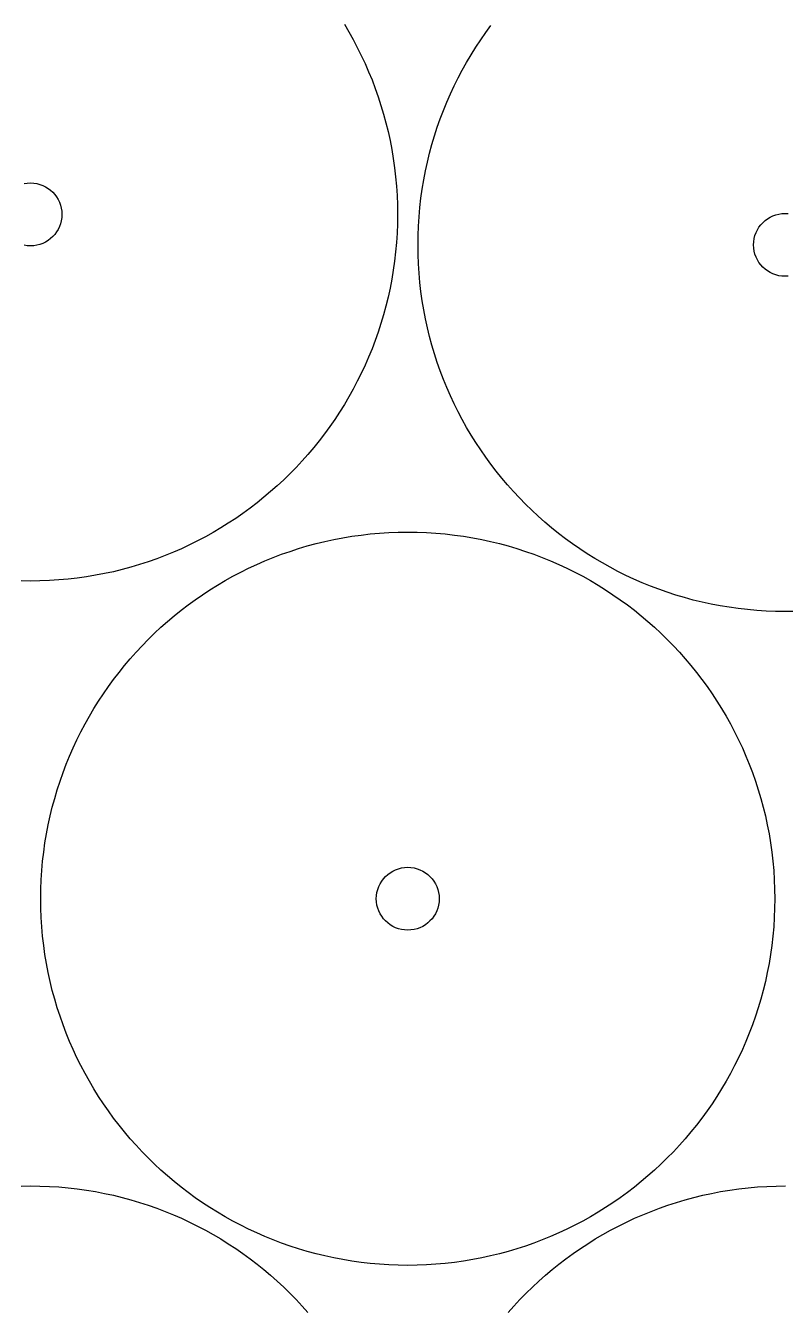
# Model space of a CAD drawing. Extents: x 443 to 1024, y 36 to 674.
# Drawn here: x 805.8 to 878.2, y 157.8 to 280.3 of the extents above; entities that cross this region are included whole.
import ezdxf

# ---------------------------------------------------------------- set-up
doc = ezdxf.new("R2010")
doc.units = 0
doc.layers.get('0').update_dxf_attribs({"linetype": 'CONTINUOUS'})

msp = doc.modelspace()

# ---------------------------------------------------------------- linework, layer by layer
at = {"color": 4}
for p, q in [((836.187707, 280.478412), (836.617668, 279.751132)), ((836.617668, 279.751132), (837.030447, 279.012717)), ((849.191015, 278.988233), (849.670871, 279.68046)), ((849.670871, 279.68046), (850.166809, 280.360453)), ((837.030447, 279.012717), (837.42577, 278.263442)), ((837.42577, 278.263442), (837.803361, 277.503582)), ((848.280649, 277.568176), (848.727516, 278.284047)), ((848.727516, 278.284047), (849.191015, 278.988233)), ((837.803361, 277.503582), (838.162947, 276.733412)), ((847.850688, 276.840896), (848.280649, 277.568176)), ((838.162947, 276.733412), (838.504252, 275.953207)), ((838.504252, 275.953207), (838.827001, 275.163241)), ((847.042586, 275.353206), (847.437909, 276.102481)), ((847.437909, 276.102481), (847.850688, 276.840896)), ((838.827001, 275.163241), (839.130919, 274.36379)), ((846.305409, 273.823176), (846.664994, 274.593346)), ((846.664994, 274.593346), (847.042586, 275.353206)), ((839.130919, 274.36379), (839.415733, 273.555128)), ((839.415733, 273.555128), (839.681165, 272.73753)), ((845.964104, 273.04297), (846.305409, 273.823176)), ((839.681165, 272.73753), (839.926943, 271.911271)), ((845.337436, 271.453553), (845.641355, 272.253005)), ((845.641355, 272.253005), (845.964104, 273.04297)), ((839.926943, 271.911271), (840.152791, 271.076625)), ((840.152791, 271.076625), (840.358433, 270.233869)), ((845.052623, 270.644891), (845.337436, 271.453553)), ((840.358433, 270.233869), (840.543597, 269.383276)), ((844.541413, 269.001034), (844.78719, 269.827293)), ((844.78719, 269.827293), (845.052623, 270.644891)), ((840.543597, 269.383276), (840.708005, 268.525121)), ((840.708005, 268.525121), (840.851384, 267.65968)), ((844.315565, 268.166389), (844.541413, 269.001034)), ((840.851384, 267.65968), (840.973459, 266.787227)), ((843.924759, 266.47304), (844.109922, 267.323633)), ((844.109922, 267.323633), (844.315565, 268.166389)), ((840.973459, 266.787227), (841.073955, 265.908037)), ((841.073955, 265.908037), (841.152597, 265.022384)), ((843.760351, 265.614885), (843.924759, 266.47304)), ((841.152597, 265.022384), (841.20911, 264.130544)), ((843.494896, 263.876991), (843.616971, 264.749444)), ((843.616971, 264.749444), (843.760351, 265.614885)), ((841.20911, 264.130544), (841.243219, 263.232792)), ((843.394401, 262.9978), (843.494896, 263.876991)), ((841.243219, 263.232792), (841.25465, 262.329402)), ((841.25465, 262.329402), (841.243219, 261.426012)), ((843.315759, 262.112148), (843.394401, 262.9978)), ((841.243219, 261.426012), (841.20911, 260.52826)), ((843.225136, 260.322556), (843.259246, 261.220308)), ((843.259246, 261.220308), (843.315759, 262.112148)), ((841.20911, 260.52826), (841.152597, 259.63642)), ((843.213705, 259.419166), (843.225136, 260.322556)), ((841.073955, 258.750767), (840.973459, 257.871577)), ((841.152597, 259.63642), (841.073955, 258.750767)), ((843.225136, 258.515776), (843.213705, 259.419166)), ((840.973459, 257.871577), (840.851384, 256.999124)), ((843.259246, 257.618023), (843.225136, 258.515776)), ((843.315759, 256.726184), (843.259246, 257.618023)), ((840.708005, 256.133683), (840.543597, 255.275528)), ((840.851384, 256.999124), (840.708005, 256.133683)), ((843.394401, 255.840531), (843.315759, 256.726184)), ((840.543597, 255.275528), (840.358433, 254.424935)), ((843.494896, 254.961341), (843.394401, 255.840531)), ((843.616971, 254.088888), (843.494896, 254.961341)), ((840.358433, 254.424935), (840.152791, 253.582179)), ((843.760351, 253.223446), (843.616971, 254.088888)), ((839.926943, 252.747533), (839.681165, 251.921274)), ((840.152791, 253.582179), (839.926943, 252.747533)), ((843.924759, 252.365292), (843.760351, 253.223446)), ((839.681165, 251.921274), (839.415733, 251.103676)), ((844.109922, 251.514699), (843.924759, 252.365292)), ((844.315565, 250.671942), (844.109922, 251.514699)), ((839.130919, 250.295014), (838.827001, 249.495563)), ((839.415733, 251.103676), (839.130919, 250.295014)), ((844.541413, 249.837297), (844.315565, 250.671942)), ((838.827001, 249.495563), (838.504252, 248.705597)), ((844.78719, 249.011038), (844.541413, 249.837297)), ((845.052623, 248.19344), (844.78719, 249.011038)), ((838.162947, 247.925392), (837.803361, 247.155222)), ((838.504252, 248.705597), (838.162947, 247.925392)), ((845.337436, 247.384778), (845.052623, 248.19344)), ((837.42577, 246.395362), (837.030447, 245.646087)), ((837.803361, 247.155222), (837.42577, 246.395362)), ((845.641355, 246.585327), (845.337436, 247.384778)), ((845.964104, 245.795361), (845.641355, 246.585327)), ((837.030447, 245.646087), (836.617668, 244.907672)), ((846.305409, 245.015156), (845.964104, 245.795361)), ((836.187707, 244.180392), (835.74084, 243.464521)), ((836.617668, 244.907672), (836.187707, 244.180392)), ((846.664994, 244.244986), (846.305409, 245.015156)), ((847.042586, 243.485126), (846.664994, 244.244986)), ((835.277341, 242.760335), (834.797485, 242.068108)), ((835.74084, 243.464521), (835.277341, 242.760335)), ((847.437909, 242.735851), (847.042586, 243.485126)), ((847.850688, 241.997436), (847.437909, 242.735851)), ((834.797485, 242.068108), (834.301547, 241.388114)), ((848.280649, 241.270156), (847.850688, 241.997436)), ((833.789802, 240.72063), (833.262524, 240.06593)), ((834.301547, 241.388114), (833.789802, 240.72063)), ((848.727516, 240.554285), (848.280649, 241.270156)), ((849.191015, 239.850098), (848.727516, 240.554285)), ((832.719989, 239.424289), (832.162472, 238.795981)), ((833.262524, 240.06593), (832.719989, 239.424289)), ((849.670871, 239.157871), (849.191015, 239.850098)), ((850.166809, 238.477878), (849.670871, 239.157871)), ((831.590246, 238.181281), (831.003588, 237.580465)), ((832.162472, 238.795981), (831.590246, 238.181281)), ((850.678554, 237.810394), (850.166809, 238.477878)), ((851.205832, 237.155694), (850.678554, 237.810394)), ((830.402771, 236.993806), (829.788072, 236.421581)), ((831.003588, 237.580465), (830.402771, 236.993806)), ((851.748366, 236.514052), (851.205832, 237.155694)), ((852.305884, 235.885744), (851.748366, 236.514052)), ((828.518122, 235.321528), (827.863422, 234.794251)), ((829.159764, 235.864063), (828.518122, 235.321528)), ((829.788072, 236.421581), (829.159764, 235.864063)), ((852.87811, 235.271045), (852.305884, 235.885744)), ((853.464768, 234.670228), (852.87811, 235.271045)), ((827.195938, 234.282505), (826.515945, 233.786567)), ((827.863422, 234.794251), (827.195938, 234.282505)), ((854.065584, 234.08357), (853.464768, 234.670228)), ((854.680284, 233.511345), (854.065584, 234.08357)), ((825.119531, 232.843213), (824.40366, 232.396345)), ((825.823718, 233.306712), (825.119531, 232.843213)), ((826.515945, 233.786567), (825.823718, 233.306712)), ((855.308592, 232.953827), (854.680284, 233.511345)), ((855.950234, 232.411292), (855.308592, 232.953827)), ((823.67638, 231.966385), (822.937965, 231.553606)), ((824.40366, 232.396345), (823.67638, 231.966385)), ((836.038458, 231.458347), (836.9039, 231.601727)), ((836.9039, 231.601727), (837.776353, 231.723802)), ((837.776353, 231.723802), (838.655543, 231.824297)), ((838.655543, 231.824297), (839.541196, 231.902939)), ((839.541196, 231.902939), (840.433036, 231.959452)), ((840.433036, 231.959452), (841.330788, 231.993562)), ((841.330788, 231.993562), (842.234178, 232.004993)), ((842.234178, 232.004993), (843.137568, 231.993562)), ((843.137568, 231.993562), (844.03532, 231.959452)), ((844.03532, 231.959452), (844.92716, 231.902939)), ((844.92716, 231.902939), (845.812812, 231.824297)), ((845.812812, 231.824297), (846.692003, 231.723802)), ((846.692003, 231.723802), (847.564456, 231.601727)), ((847.564456, 231.601727), (848.429897, 231.458347)), ((856.604934, 231.884014), (855.950234, 232.411292)), ((857.272418, 231.372269), (856.604934, 231.884014)), ((820.65866, 230.421105), (819.878455, 230.0798)), ((821.42883, 230.780691), (820.65866, 230.421105)), ((822.18869, 231.158283), (821.42883, 230.780691)), ((822.937965, 231.553606), (822.18869, 231.158283)), ((831.008452, 230.166075), (831.82605, 230.431508)), ((831.82605, 230.431508), (832.652309, 230.677285)), ((832.652309, 230.677285), (833.486954, 230.903133)), ((833.486954, 230.903133), (834.329711, 231.108776)), ((834.329711, 231.108776), (835.180304, 231.293939)), ((835.180304, 231.293939), (836.038458, 231.458347)), ((848.429897, 231.458347), (849.288052, 231.293939)), ((849.288052, 231.293939), (850.138645, 231.108776)), ((850.138645, 231.108776), (850.981401, 230.903133)), ((850.981401, 230.903133), (851.816046, 230.677285)), ((851.816046, 230.677285), (852.642305, 230.431508)), ((852.642305, 230.431508), (853.459903, 230.166075)), ((857.952411, 230.876331), (857.272418, 231.372269)), ((858.644638, 230.396475), (857.952411, 230.876331)), ((859.348824, 229.932976), (858.644638, 230.396475)), ((817.480376, 229.16832), (816.662778, 228.902887)), ((818.289038, 229.453133), (817.480376, 229.16832)), ((819.088489, 229.757051), (818.289038, 229.453133)), ((819.878455, 230.0798), (819.088489, 229.757051)), ((827.830168, 228.913289), (828.610373, 229.254594)), ((828.610373, 229.254594), (829.400339, 229.577343)), ((829.400339, 229.577343), (830.19979, 229.881262)), ((830.19979, 229.881262), (831.008452, 230.166075)), ((853.459903, 230.166075), (854.268565, 229.881262)), ((854.268565, 229.881262), (855.068017, 229.577343)), ((855.068017, 229.577343), (855.857983, 229.254594)), ((855.857983, 229.254594), (856.638188, 228.913289)), ((860.064695, 229.486109), (859.348824, 229.932976)), ((860.791976, 229.056148), (860.064695, 229.486109)), ((813.308524, 228.040456), (812.45037, 227.876047)), ((814.159117, 228.225619), (813.308524, 228.040456)), ((815.001874, 228.431262), (814.159117, 228.225619)), ((815.836519, 228.657109), (815.001874, 228.431262)), ((816.662778, 228.902887), (815.836519, 228.657109)), ((825.550863, 227.780789), (826.300138, 228.176112)), ((826.300138, 228.176112), (827.059998, 228.553704)), ((827.059998, 228.553704), (827.830168, 228.913289)), ((856.638188, 228.913289), (857.408358, 228.553704)), ((857.408358, 228.553704), (858.168218, 228.176112)), ((858.168218, 228.176112), (858.917493, 227.780789)), ((861.530391, 228.643369), (860.791976, 229.056148)), ((862.279665, 228.248046), (861.530391, 228.643369)), ((863.039525, 227.870455), (862.279665, 228.248046)), ((806.25465, 227.329402), (805.35126, 227.340833)), ((807.15804, 227.340833), (806.25465, 227.329402)), ((808.055793, 227.374942), (807.15804, 227.340833)), ((808.947632, 227.431455), (808.055793, 227.374942)), ((809.833285, 227.510097), (808.947632, 227.431455)), ((810.712475, 227.610593), (809.833285, 227.510097)), ((811.584928, 227.732668), (810.712475, 227.610593)), ((812.45037, 227.876047), (811.584928, 227.732668)), ((823.369297, 226.491182), (824.085168, 226.938049)), ((824.085168, 226.938049), (824.812448, 227.36801)), ((824.812448, 227.36801), (825.550863, 227.780789)), ((858.917493, 227.780789), (859.655908, 227.36801)), ((859.655908, 227.36801), (860.383188, 226.938049)), ((860.383188, 226.938049), (861.099059, 226.491182)), ((863.809695, 227.510869), (863.039525, 227.870455)), ((864.589901, 227.169564), (863.809695, 227.510869)), ((865.379866, 226.846815), (864.589901, 227.169564)), ((866.179318, 226.542897), (865.379866, 226.846815)), ((821.29289, 225.051889), (821.972883, 225.547827)), ((821.972883, 225.547827), (822.66511, 226.027683)), ((822.66511, 226.027683), (823.369297, 226.491182)), ((861.099059, 226.491182), (861.803245, 226.027683)), ((861.803245, 226.027683), (862.495472, 225.547827)), ((862.495472, 225.547827), (863.175465, 225.051889)), ((866.98798, 226.258084), (866.179318, 226.542897)), ((867.805578, 225.992651), (866.98798, 226.258084)), ((868.631837, 225.746873), (867.805578, 225.992651)), ((869.466482, 225.521025), (868.631837, 225.746873)), ((870.309238, 225.315383), (869.466482, 225.521025)), ((819.970706, 224.012866), (820.625406, 224.540144)), ((820.625406, 224.540144), (821.29289, 225.051889)), ((863.175465, 225.051889), (863.842949, 224.540144)), ((863.842949, 224.540144), (864.49765, 224.012866)), ((871.159831, 225.13022), (870.309238, 225.315383)), ((872.017986, 224.965811), (871.159831, 225.13022)), ((872.883427, 224.822432), (872.017986, 224.965811)), ((873.75588, 224.700357), (872.883427, 224.822432)), ((874.635071, 224.599861), (873.75588, 224.700357)), ((875.520723, 224.521219), (874.635071, 224.599861)), ((876.412563, 224.464706), (875.520723, 224.521219)), ((877.310315, 224.430597), (876.412563, 224.464706)), ((878.213705, 224.419166), (877.310315, 224.430597)), ((879.117095, 224.430597), (878.213705, 224.419166)), ((818.700756, 222.912814), (819.329064, 223.470331)), ((819.329064, 223.470331), (819.970706, 224.012866)), ((864.49765, 224.012866), (865.139291, 223.470331)), ((865.139291, 223.470331), (865.767599, 222.912814)), ((817.48524, 221.75393), (818.086057, 222.340588)), ((818.086057, 222.340588), (818.700756, 222.912814)), ((865.767599, 222.912814), (866.382299, 222.340588)), ((866.382299, 222.340588), (866.983115, 221.75393)), ((816.326357, 220.538414), (816.898582, 221.153114)), ((816.898582, 221.153114), (817.48524, 221.75393)), ((866.983115, 221.75393), (867.569774, 221.153114)), ((867.569774, 221.153114), (868.141999, 220.538414)), ((815.226304, 219.268464), (815.768839, 219.910106)), ((815.768839, 219.910106), (816.326357, 220.538414)), ((868.141999, 220.538414), (868.699517, 219.910106)), ((868.699517, 219.910106), (869.242052, 219.268464)), ((814.187281, 217.94628), (814.699026, 218.613764)), ((814.699026, 218.613764), (815.226304, 219.268464)), ((869.242052, 219.268464), (869.769329, 218.613764)), ((869.769329, 218.613764), (870.281074, 217.94628)), ((813.211487, 216.57406), (813.691343, 217.266287)), ((813.691343, 217.266287), (814.187281, 217.94628)), ((870.281074, 217.94628), (870.777012, 217.266287)), ((870.777012, 217.266287), (871.256868, 216.57406)), ((812.301121, 215.154003), (812.747988, 215.869874)), ((812.747988, 215.869874), (813.211487, 216.57406)), ((871.256868, 216.57406), (871.720367, 215.869874)), ((871.720367, 215.869874), (872.167235, 215.154003)), ((811.871161, 214.426722), (812.301121, 215.154003)), ((872.167235, 215.154003), (872.597195, 214.426722)), ((811.063058, 212.939032), (811.458381, 213.688307)), ((811.458381, 213.688307), (811.871161, 214.426722)), ((872.597195, 214.426722), (873.009974, 213.688307)), ((873.009974, 213.688307), (873.405297, 212.939032)), ((810.325881, 211.409003), (810.685467, 212.179173)), ((810.685467, 212.179173), (811.063058, 212.939032)), ((873.405297, 212.939032), (873.782889, 212.179173)), ((873.782889, 212.179173), (874.142475, 211.409003)), ((809.984576, 210.628797), (810.325881, 211.409003)), ((874.142475, 211.409003), (874.483779, 210.628797)), ((809.357909, 209.03938), (809.661827, 209.838831)), ((809.661827, 209.838831), (809.984576, 210.628797)), ((874.483779, 210.628797), (874.806528, 209.838831)), ((874.806528, 209.838831), (875.110447, 209.03938)), ((809.073096, 208.230718), (809.357909, 209.03938)), ((875.110447, 209.03938), (875.39526, 208.230718)), ((808.561885, 206.586861), (808.807663, 207.41312)), ((808.807663, 207.41312), (809.073096, 208.230718)), ((875.39526, 208.230718), (875.660693, 207.41312)), ((875.660693, 207.41312), (875.906471, 206.586861)), ((808.336038, 205.752216), (808.561885, 206.586861)), ((875.906471, 206.586861), (876.132318, 205.752216)), ((807.945232, 204.058867), (808.130395, 204.90946)), ((808.130395, 204.90946), (808.336038, 205.752216)), ((876.132318, 205.752216), (876.337961, 204.90946)), ((876.337961, 204.90946), (876.523124, 204.058867)), ((807.780823, 203.200712), (807.945232, 204.058867)), ((876.523124, 204.058867), (876.687533, 203.200712)), ((807.515369, 201.462817), (807.637444, 202.335271)), ((807.637444, 202.335271), (807.780823, 203.200712)), ((876.687533, 203.200712), (876.830912, 202.335271)), ((876.830912, 202.335271), (876.952987, 201.462817)), ((807.414873, 200.583627), (807.515369, 201.462817)), ((876.952987, 201.462817), (877.053483, 200.583627)), ((807.336231, 199.697975), (807.414873, 200.583627)), ((877.053483, 200.583627), (877.132125, 199.697975)), ((807.245609, 197.908383), (807.279718, 198.806135)), ((807.279718, 198.806135), (807.336231, 199.697975)), ((877.132125, 199.697975), (877.188638, 198.806135)), ((877.188638, 198.806135), (877.222747, 197.908383)), ((807.234178, 197.004993), (807.245609, 197.908383)), ((877.222747, 197.908383), (877.234178, 197.004993)), ((807.245609, 196.101603), (807.234178, 197.004993)), ((807.279718, 195.20385), (807.245609, 196.101603)), ((877.222747, 196.101603), (877.188638, 195.20385)), ((877.234178, 197.004993), (877.222747, 196.101603)), ((807.336231, 194.31201), (807.279718, 195.20385)), ((877.188638, 195.20385), (877.132125, 194.31201)), ((807.414873, 193.426358), (807.336231, 194.31201)), ((877.132125, 194.31201), (877.053483, 193.426358)), ((807.515369, 192.547168), (807.414873, 193.426358)), ((807.637444, 191.674714), (807.515369, 192.547168)), ((876.952987, 192.547168), (876.830912, 191.674714)), ((877.053483, 193.426358), (876.952987, 192.547168)), ((807.780823, 190.809273), (807.637444, 191.674714)), ((876.830912, 191.674714), (876.687533, 190.809273)), ((807.945232, 189.951119), (807.780823, 190.809273)), ((808.130395, 189.100526), (807.945232, 189.951119)), ((876.523124, 189.951119), (876.337961, 189.100526)), ((876.687533, 190.809273), (876.523124, 189.951119)), ((808.336038, 188.257769), (808.130395, 189.100526)), ((876.337961, 189.100526), (876.132318, 188.257769)), ((808.561885, 187.423124), (808.336038, 188.257769)), ((876.132318, 188.257769), (875.906471, 187.423124)), ((808.807663, 186.596865), (808.561885, 187.423124)), ((809.073096, 185.779267), (808.807663, 186.596865)), ((875.660693, 186.596865), (875.39526, 185.779267)), ((875.906471, 187.423124), (875.660693, 186.596865)), ((809.357909, 184.970605), (809.073096, 185.779267)), ((875.39526, 185.779267), (875.110447, 184.970605)), ((809.661827, 184.171154), (809.357909, 184.970605)), ((809.984576, 183.381188), (809.661827, 184.171154)), ((874.806528, 184.171154), (874.483779, 183.381188)), ((875.110447, 184.970605), (874.806528, 184.171154)), ((810.325881, 182.600983), (809.984576, 183.381188)), ((810.685467, 181.830813), (810.325881, 182.600983)), ((874.142475, 182.600983), (873.782889, 181.830813)), ((874.483779, 183.381188), (874.142475, 182.600983)), ((811.063058, 181.070953), (810.685467, 181.830813)), ((873.782889, 181.830813), (873.405297, 181.070953)), ((811.458381, 180.321678), (811.063058, 181.070953)), ((811.871161, 179.583263), (811.458381, 180.321678)), ((873.009974, 180.321678), (872.597195, 179.583263)), ((873.405297, 181.070953), (873.009974, 180.321678)), ((812.301121, 178.855982), (811.871161, 179.583263)), ((872.597195, 179.583263), (872.167235, 178.855982)), ((812.747988, 178.140112), (812.301121, 178.855982)), ((813.211487, 177.435925), (812.747988, 178.140112)), ((871.720367, 178.140112), (871.256868, 177.435925)), ((872.167235, 178.855982), (871.720367, 178.140112)), ((813.691343, 176.743698), (813.211487, 177.435925)), ((814.187281, 176.063705), (813.691343, 176.743698)), ((870.777012, 176.743698), (870.281074, 176.063705)), ((871.256868, 177.435925), (870.777012, 176.743698)), ((814.699026, 175.396221), (814.187281, 176.063705)), ((815.226304, 174.741521), (814.699026, 175.396221)), ((869.769329, 175.396221), (869.242052, 174.741521)), ((870.281074, 176.063705), (869.769329, 175.396221)), ((815.768839, 174.099879), (815.226304, 174.741521)), ((816.326357, 173.471571), (815.768839, 174.099879)), ((868.699517, 174.099879), (868.141999, 173.471571)), ((869.242052, 174.741521), (868.699517, 174.099879)), ((816.898582, 172.856871), (816.326357, 173.471571)), ((817.48524, 172.256055), (816.898582, 172.856871)), ((867.569774, 172.856871), (866.983115, 172.256055)), ((868.141999, 173.471571), (867.569774, 172.856871)), ((818.086057, 171.669397), (817.48524, 172.256055)), ((818.700756, 171.097171), (818.086057, 171.669397)), ((866.382299, 171.669397), (865.767599, 171.097171)), ((866.983115, 172.256055), (866.382299, 171.669397)), ((819.329064, 170.539654), (818.700756, 171.097171)), ((819.970706, 169.997119), (819.329064, 170.539654)), ((865.139291, 170.539654), (864.49765, 169.997119)), ((865.767599, 171.097171), (865.139291, 170.539654)), ((805.35126, 169.579388), (806.25465, 169.590819)), ((806.25465, 169.590819), (807.15804, 169.579388)), ((807.15804, 169.579388), (808.055793, 169.545279)), ((808.055793, 169.545279), (808.947632, 169.488766)), ((808.947632, 169.488766), (809.833285, 169.410124)), ((809.833285, 169.410124), (810.712475, 169.309628)), ((810.712475, 169.309628), (811.584928, 169.187553)), ((811.584928, 169.187553), (812.45037, 169.044174)), ((820.625406, 169.469841), (819.970706, 169.997119)), ((821.29289, 168.958096), (820.625406, 169.469841)), ((863.842949, 169.469841), (863.175465, 168.958096)), ((864.49765, 169.997119), (863.842949, 169.469841)), ((872.069954, 169.044174), (872.935396, 169.187553)), ((872.935396, 169.187553), (873.807849, 169.309628)), ((873.807849, 169.309628), (874.687039, 169.410124)), ((874.687039, 169.410124), (875.572692, 169.488766)), ((875.572692, 169.488766), (876.464532, 169.545279)), ((876.464532, 169.545279), (877.362284, 169.579388)), ((877.362284, 169.579388), (878.265674, 169.590819)), ((812.45037, 169.044174), (813.308524, 168.879766)), ((813.308524, 168.879766), (814.159117, 168.694602)), ((814.159117, 168.694602), (815.001874, 168.48896)), ((815.001874, 168.48896), (815.836519, 168.263112)), ((815.836519, 168.263112), (816.662778, 168.017334)), ((816.662778, 168.017334), (817.480376, 167.751902)), ((821.972883, 168.462158), (821.29289, 168.958096)), ((822.66511, 167.982302), (821.972883, 168.462158)), ((823.369297, 167.518803), (822.66511, 167.982302)), ((861.803245, 167.982302), (861.099059, 167.518803)), ((862.495472, 168.462158), (861.803245, 167.982302)), ((863.175465, 168.958096), (862.495472, 168.462158)), ((867.039948, 167.751902), (867.857546, 168.017334)), ((867.857546, 168.017334), (868.683805, 168.263112)), ((868.683805, 168.263112), (869.51845, 168.48896)), ((869.51845, 168.48896), (870.361207, 168.694602)), ((870.361207, 168.694602), (871.2118, 168.879766)), ((871.2118, 168.879766), (872.069954, 169.044174)), ((817.480376, 167.751902), (818.289038, 167.467088)), ((818.289038, 167.467088), (819.088489, 167.16317)), ((819.088489, 167.16317), (819.878455, 166.840421)), ((819.878455, 166.840421), (820.65866, 166.499116)), ((824.085168, 167.071936), (823.369297, 167.518803)), ((824.812448, 166.641975), (824.085168, 167.071936)), ((860.383188, 167.071936), (859.655908, 166.641975)), ((861.099059, 167.518803), (860.383188, 167.071936)), ((863.861664, 166.499116), (864.641869, 166.840421)), ((864.641869, 166.840421), (865.431835, 167.16317)), ((865.431835, 167.16317), (866.231286, 167.467088)), ((866.231286, 167.467088), (867.039948, 167.751902)), ((820.65866, 166.499116), (821.42883, 166.13953)), ((821.42883, 166.13953), (822.18869, 165.761939)), ((822.18869, 165.761939), (822.937965, 165.366616)), ((825.550863, 166.229196), (824.812448, 166.641975)), ((826.300138, 165.833873), (825.550863, 166.229196)), ((827.059998, 165.456281), (826.300138, 165.833873)), ((827.830168, 165.096696), (827.059998, 165.456281)), ((857.408358, 165.456281), (856.638188, 165.096696)), ((858.168218, 165.833873), (857.408358, 165.456281)), ((858.917493, 166.229196), (858.168218, 165.833873)), ((859.655908, 166.641975), (858.917493, 166.229196)), ((861.582359, 165.366616), (862.331634, 165.761939)), ((862.331634, 165.761939), (863.091494, 166.13953)), ((863.091494, 166.13953), (863.861664, 166.499116)), ((822.937965, 165.366616), (823.67638, 164.953837)), ((823.67638, 164.953837), (824.40366, 164.523876)), ((824.40366, 164.523876), (825.119531, 164.077009)), ((828.610373, 164.755391), (827.830168, 165.096696)), ((829.400339, 164.432642), (828.610373, 164.755391)), ((830.19979, 164.128723), (829.400339, 164.432642)), ((855.068017, 164.432642), (854.268565, 164.128723)), ((855.857983, 164.755391), (855.068017, 164.432642)), ((856.638188, 165.096696), (855.857983, 164.755391)), ((859.400793, 164.077009), (860.116664, 164.523876)), ((860.116664, 164.523876), (860.843944, 164.953837)), ((860.843944, 164.953837), (861.582359, 165.366616)), ((825.119531, 164.077009), (825.823718, 163.61351)), ((825.823718, 163.61351), (826.515945, 163.133654)), ((826.515945, 163.133654), (827.195938, 162.637716)), ((831.008452, 163.84391), (830.19979, 164.128723)), ((831.82605, 163.578478), (831.008452, 163.84391)), ((832.652309, 163.3327), (831.82605, 163.578478)), ((833.486954, 163.106852), (832.652309, 163.3327)), ((834.329711, 162.901209), (833.486954, 163.106852)), ((850.981401, 163.106852), (850.138645, 162.901209)), ((851.816046, 163.3327), (850.981401, 163.106852)), ((852.642305, 163.578478), (851.816046, 163.3327)), ((853.459903, 163.84391), (852.642305, 163.578478)), ((854.268565, 164.128723), (853.459903, 163.84391)), ((857.324386, 162.637716), (858.004379, 163.133654)), ((858.004379, 163.133654), (858.696607, 163.61351)), ((858.696607, 163.61351), (859.400793, 164.077009)), ((827.195938, 162.637716), (827.863422, 162.125971)), ((827.863422, 162.125971), (828.518122, 161.598693)), ((835.180304, 162.716046), (834.329711, 162.901209)), ((836.038458, 162.551638), (835.180304, 162.716046)), ((836.9039, 162.408259), (836.038458, 162.551638)), ((837.776353, 162.286184), (836.9039, 162.408259)), ((838.655543, 162.185688), (837.776353, 162.286184)), ((839.541196, 162.107046), (838.655543, 162.185688)), ((840.433036, 162.050533), (839.541196, 162.107046)), ((841.330788, 162.016423), (840.433036, 162.050533)), ((842.234178, 162.004993), (841.330788, 162.016423)), ((843.137568, 162.016423), (842.234178, 162.004993)), ((844.03532, 162.050533), (843.137568, 162.016423)), ((844.92716, 162.107046), (844.03532, 162.050533)), ((845.812812, 162.185688), (844.92716, 162.107046)), ((846.692003, 162.286184), (845.812812, 162.185688)), ((847.564456, 162.408259), (846.692003, 162.286184)), ((848.429897, 162.551638), (847.564456, 162.408259)), ((849.288052, 162.716046), (848.429897, 162.551638)), ((850.138645, 162.901209), (849.288052, 162.716046)), ((856.002202, 161.598693), (856.656902, 162.125971)), ((856.656902, 162.125971), (857.324386, 162.637716)), ((828.518122, 161.598693), (829.159764, 161.056158)), ((829.159764, 161.056158), (829.788072, 160.498641)), ((854.732253, 160.498641), (855.360561, 161.056158)), ((855.360561, 161.056158), (856.002202, 161.598693)), ((829.788072, 160.498641), (830.402771, 159.926415)), ((830.402771, 159.926415), (831.003588, 159.339757)), ((831.003588, 159.339757), (831.590246, 158.73894)), ((852.930078, 158.73894), (853.516736, 159.339757)), ((853.516736, 159.339757), (854.117553, 159.926415)), ((854.117553, 159.926415), (854.732253, 160.498641)), ((831.590246, 158.73894), (832.162472, 158.124241)), ((832.162472, 158.124241), (832.719989, 157.495933)), ((851.800335, 157.495933), (852.357853, 158.124241)), ((852.357853, 158.124241), (852.930078, 158.73894))]:
    msp.add_line(p, q, dxfattribs=at)
at = {"color": 7}
for p, q in [((805.650033, 265.26855), (805.94791, 265.314013)), ((805.94791, 265.314013), (806.25465, 265.329502)), ((806.25465, 265.329502), (806.56139, 265.314013)), ((806.56139, 265.314013), (806.859268, 265.26855)), ((806.859268, 265.26855), (807.146776, 265.194623)), ((807.146776, 265.194623), (807.422405, 265.093738)), ((807.422405, 265.093738), (807.684649, 264.967404)), ((807.684649, 264.967404), (807.931999, 264.81713)), ((807.931999, 264.81713), (808.162948, 264.644422)), ((808.162948, 264.644422), (808.375988, 264.45079)), ((808.375988, 264.45079), (808.569611, 264.23774)), ((808.569611, 264.23774), (808.742309, 264.006782)), ((808.742309, 264.006782), (808.892576, 263.759424)), ((808.892576, 263.759424), (809.018902, 263.497172)), ((809.018902, 263.497172), (809.11978, 263.221536)), ((809.11978, 263.221536), (809.193703, 262.934024)), ((809.193703, 262.934024), (809.239162, 262.636143)), ((809.239162, 262.636143), (809.25465, 262.329402)), ((809.25465, 262.329402), (809.239162, 262.022662)), ((877.045951, 262.183417), (877.32158, 262.284296)), ((877.32158, 262.284296), (877.609088, 262.358218)), ((877.609088, 262.358218), (877.906965, 262.403678)), ((877.906965, 262.403678), (878.213705, 262.419166)), ((878.213705, 262.419166), (878.520446, 262.403678)), ((809.018902, 261.161647), (808.892576, 260.899404)), ((809.11978, 261.437277), (809.018902, 261.161647)), ((809.193703, 261.724784), (809.11978, 261.437277)), ((809.239162, 262.022662), (809.193703, 261.724784)), ((875.57578, 260.849164), (875.726046, 261.096514)), ((875.726046, 261.096514), (875.898745, 261.327463)), ((875.898745, 261.327463), (876.092368, 261.540503)), ((876.092368, 261.540503), (876.305408, 261.734126)), ((876.305408, 261.734126), (876.536357, 261.906825)), ((876.536357, 261.906825), (876.783707, 262.057091)), ((876.783707, 262.057091), (877.045951, 262.183417)), ((807.931999, 259.841743), (807.684649, 259.691477)), ((808.162948, 260.014441), (807.931999, 259.841743)), ((808.375988, 260.208065), (808.162948, 260.014441)), ((808.569611, 260.421104), (808.375988, 260.208065)), ((808.742309, 260.652053), (808.569611, 260.421104)), ((808.892576, 260.899404), (808.742309, 260.652053)), ((875.229194, 259.725906), (875.274653, 260.023784)), ((875.274653, 260.023784), (875.348576, 260.311291)), ((875.348576, 260.311291), (875.449454, 260.58692)), ((875.449454, 260.58692), (875.57578, 260.849164)), ((805.94791, 259.34489), (805.650033, 259.390349)), ((806.25465, 259.329402), (805.94791, 259.34489)), ((806.56139, 259.34489), (806.25465, 259.329402)), ((806.859268, 259.390349), (806.56139, 259.34489)), ((807.146776, 259.464272), (806.859268, 259.390349)), ((807.422405, 259.56515), (807.146776, 259.464272)), ((807.684649, 259.691477), (807.422405, 259.56515)), ((875.213705, 259.419166), (875.229194, 259.725906)), ((875.229194, 259.112426), (875.213705, 259.419166)), ((875.274653, 258.814548), (875.229194, 259.112426)), ((875.348576, 258.527041), (875.274653, 258.814548)), ((875.449454, 258.251411), (875.348576, 258.527041)), ((875.57578, 257.989167), (875.449454, 258.251411)), ((875.726046, 257.741817), (875.57578, 257.989167)), ((875.898745, 257.510868), (875.726046, 257.741817)), ((876.092368, 257.297828), (875.898745, 257.510868)), ((876.305408, 257.104205), (876.092368, 257.297828)), ((876.536357, 256.931507), (876.305408, 257.104205)), ((876.783707, 256.78124), (876.536357, 256.931507)), ((877.045951, 256.654914), (876.783707, 256.78124)), ((877.32158, 256.554036), (877.045951, 256.654914)), ((877.609088, 256.480113), (877.32158, 256.554036)), ((877.906965, 256.434654), (877.609088, 256.480113)), ((878.213705, 256.419166), (877.906965, 256.434654)), ((878.520446, 256.434654), (878.213705, 256.419166)), ((840.804179, 199.642918), (841.066423, 199.769244)), ((841.066423, 199.769244), (841.342053, 199.870122)), ((841.342053, 199.870122), (841.62956, 199.944045)), ((841.62956, 199.944045), (841.927438, 199.989504)), ((841.927438, 199.989504), (842.234178, 200.004993)), ((842.234178, 200.004993), (842.540918, 199.989504)), ((842.540918, 199.989504), (842.838796, 199.944045)), ((842.838796, 199.944045), (843.126303, 199.870122)), ((843.126303, 199.870122), (843.401933, 199.769244)), ((843.401933, 199.769244), (843.664176, 199.642918)), ((839.596252, 198.434991), (839.746519, 198.682341)), ((839.746519, 198.682341), (839.919217, 198.91329)), ((839.919217, 198.91329), (840.11284, 199.12633)), ((840.11284, 199.12633), (840.32588, 199.319953)), ((840.32588, 199.319953), (840.556829, 199.492652)), ((840.556829, 199.492652), (840.804179, 199.642918)), ((843.664176, 199.642918), (843.911526, 199.492652)), ((843.911526, 199.492652), (844.142475, 199.319953)), ((844.142475, 199.319953), (844.355515, 199.12633)), ((844.355515, 199.12633), (844.549138, 198.91329)), ((844.549138, 198.91329), (844.721837, 198.682341)), ((844.721837, 198.682341), (844.872103, 198.434991)), ((839.234178, 197.004993), (839.249666, 197.311733)), ((839.249666, 197.311733), (839.295125, 197.60961)), ((839.295125, 197.60961), (839.369048, 197.897118)), ((839.369048, 197.897118), (839.469926, 198.172747)), ((839.469926, 198.172747), (839.596252, 198.434991)), ((844.872103, 198.434991), (844.998429, 198.172747)), ((844.998429, 198.172747), (845.099308, 197.897118)), ((845.099308, 197.897118), (845.17323, 197.60961)), ((845.17323, 197.60961), (845.21869, 197.311733)), ((845.21869, 197.311733), (845.234178, 197.004993)), ((839.249666, 196.698252), (839.234178, 197.004993)), ((839.295125, 196.400375), (839.249666, 196.698252)), ((839.369048, 196.112867), (839.295125, 196.400375)), ((839.469926, 195.837238), (839.369048, 196.112867)), ((845.099308, 196.112867), (844.998429, 195.837238)), ((845.17323, 196.400375), (845.099308, 196.112867)), ((845.21869, 196.698252), (845.17323, 196.400375)), ((845.234178, 197.004993), (845.21869, 196.698252)), ((839.596252, 195.574994), (839.469926, 195.837238)), ((839.746519, 195.327644), (839.596252, 195.574994)), ((839.919217, 195.096695), (839.746519, 195.327644)), ((840.11284, 194.883655), (839.919217, 195.096695)), ((840.32588, 194.690032), (840.11284, 194.883655)), ((844.355515, 194.883655), (844.142475, 194.690032)), ((844.549138, 195.096695), (844.355515, 194.883655)), ((844.721837, 195.327644), (844.549138, 195.096695)), ((844.872103, 195.574994), (844.721837, 195.327644)), ((844.998429, 195.837238), (844.872103, 195.574994)), ((840.556829, 194.517333), (840.32588, 194.690032)), ((840.804179, 194.367067), (840.556829, 194.517333)), ((841.066423, 194.240741), (840.804179, 194.367067)), ((841.342053, 194.139863), (841.066423, 194.240741)), ((841.62956, 194.06594), (841.342053, 194.139863)), ((841.927438, 194.020481), (841.62956, 194.06594)), ((842.234178, 194.004993), (841.927438, 194.020481)), ((842.540918, 194.020481), (842.234178, 194.004993)), ((842.838796, 194.06594), (842.540918, 194.020481)), ((843.126303, 194.139863), (842.838796, 194.06594)), ((843.401933, 194.240741), (843.126303, 194.139863)), ((843.664176, 194.367067), (843.401933, 194.240741)), ((843.911526, 194.517333), (843.664176, 194.367067)), ((844.142475, 194.690032), (843.911526, 194.517333))]:
    msp.add_line(p, q, dxfattribs=at)

doc.saveas('drawing.dxf')
